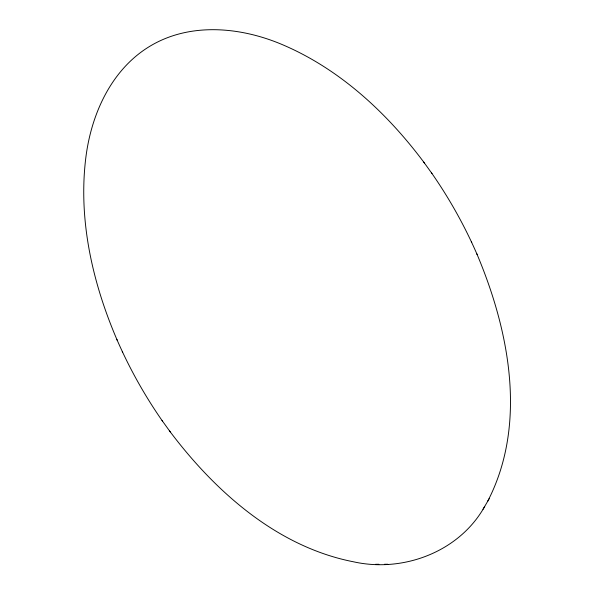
<?xml version="1.0" encoding="UTF-8"?>
<svg xmlns="http://www.w3.org/2000/svg" width="594" height="594" viewBox="0 0 594 594"><rect width="100%" height="100%" fill="white"/><g stroke="black" fill="none" stroke-linecap="round" stroke-linejoin="round"><path stroke-width="0.89" d="M487.54 501.551C527.606 424.48 509.377 331.088 477.175 254.64L476.767 253.72M169.632 431.044L170.226 431.86C215.733 492.159 277.598 547.015 353.786 561.857C403.467 572.868 459.533 551.648 484.719 506.392M483.026 509.303L489.204 498.693M375.564 564.3L378.875 564.285M384.481 564.263L387.845 564.255M424.368 162.956L423.774 162.14C386.672 112.533 339.256 68.607 281.615 44.32C240.778 27.138 191.283 22.297 151.633 45.218C111.962 68.095 91.409 113.38 85.87 157.336C78.081 219.401 92.412 282.425 116.825 339.36L117.233 340.28M431.541 172.943L431.994 173.552C449.68 199.005 464.842 226.203 477.175 254.64M116.825 339.36C129.158 367.797 144.32 394.995 162.006 420.448L162.459 421.057M423.774 162.14L431.994 173.552M162.006 420.448L170.226 431.86M471.398 241.817L471.703 242.515M122.297 351.485L122.602 352.183"/></g></svg>
